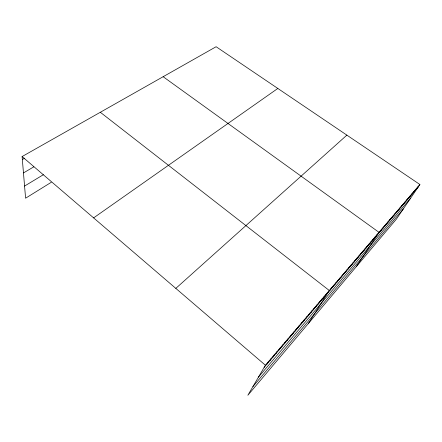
<?xml version="1.0" encoding="UTF-8"?>
<svg xmlns="http://www.w3.org/2000/svg" width="442" height="442" viewBox="0 0 442 442"><rect width="100%" height="100%" fill="white"/><g stroke="black" fill="none" stroke-linecap="round" stroke-linejoin="round"><path stroke-width="0.66" d="M419.9 184.507L265.415 365.225L247.84 395.275L396.457 219.039L419.9 184.507L216.116 46.725L22.1 156.551L25.586 198.209L51.272 182.292M267.117 363.915L268.393 361.738M270.051 360.479L271.344 358.291M272.957 357.075L274.261 354.876M275.836 353.705L277.151 351.495M278.681 350.368L280.007 348.152M281.504 347.069L282.841 344.843M284.294 343.799L285.642 341.561M287.057 340.567L288.416 338.318M289.792 337.362L291.162 335.108M292.499 334.191L293.88 331.925M295.184 331.047L296.571 328.776M297.842 327.936L299.234 325.66M300.472 324.859L301.875 322.572M303.074 321.809L304.488 319.516M305.654 318.787L307.079 316.489M308.207 315.792L309.638 313.488M310.737 312.831L312.179 310.516M313.245 309.897L314.693 307.577M315.732 306.991L317.185 304.665M318.19 304.107L319.649 301.776M320.627 301.256L322.096 298.919M323.041 298.427L324.516 296.085M325.434 295.626L326.914 293.278M308.417 323.439L329.29 290.499L100.323 112.274M330.08 290.184L331.577 287.825M332.34 287.538L333.843 285.178M334.577 284.919L336.086 282.554M336.798 282.316L338.312 279.952M338.997 279.742L340.517 277.372M341.174 277.189L342.705 274.813M343.34 274.659L344.87 272.278M345.478 272.15L347.02 269.764M347.605 269.659L349.147 267.272M349.71 267.195L351.257 264.802M351.799 264.747L353.351 262.355M353.871 262.327L355.429 259.929M355.926 259.918L357.484 257.52M357.959 257.537L359.523 255.133M359.976 255.172L361.545 252.769M361.981 252.83L363.551 250.421M363.965 250.503L365.54 248.095M365.932 248.2L367.512 245.785M367.888 245.912L369.473 243.498M369.821 243.647L371.413 241.227M371.744 241.398L373.335 238.978M373.65 239.166L375.241 236.746M375.54 236.951L377.137 234.531M356.418 266.52L379.015 232.337L163.142 76.709M379.269 232.58L380.877 230.155M381.114 230.42L382.722 227.995M382.943 228.282L384.557 225.851M384.761 226.155L386.374 223.724M386.562 224.044L388.175 221.619M388.347 221.956L389.966 219.525M390.12 219.878L391.739 217.447M391.877 217.818L393.502 215.387M393.623 215.779L395.247 213.342M395.352 213.751L396.982 211.315M397.071 211.74L398.701 209.304M398.772 209.74L400.408 207.309M400.463 207.762L402.098 205.326M402.143 205.795L403.778 203.364M403.811 203.845L405.447 201.414M405.463 201.911L407.104 199.475M407.104 199.988L408.745 197.552M408.734 198.082L410.375 195.646M410.347 196.193L411.994 193.756M411.95 194.314L413.596 191.878M413.541 192.447L415.193 190.016M415.121 190.596L416.773 188.165M416.69 188.762L418.342 186.331M252.912 386.601L403.342 208.9M258.448 377.137L410.745 197.994M264.15 367.39L418.248 186.938M175.828 288.388L346.876 135.13M93.616 217.884L277.83 88.45M24.57 186.065L43.388 174.7M23.47 172.927L33.807 166.855M22.349 159.518L24.724 158.159M22.1 156.551L265.415 365.225"/></g></svg>
